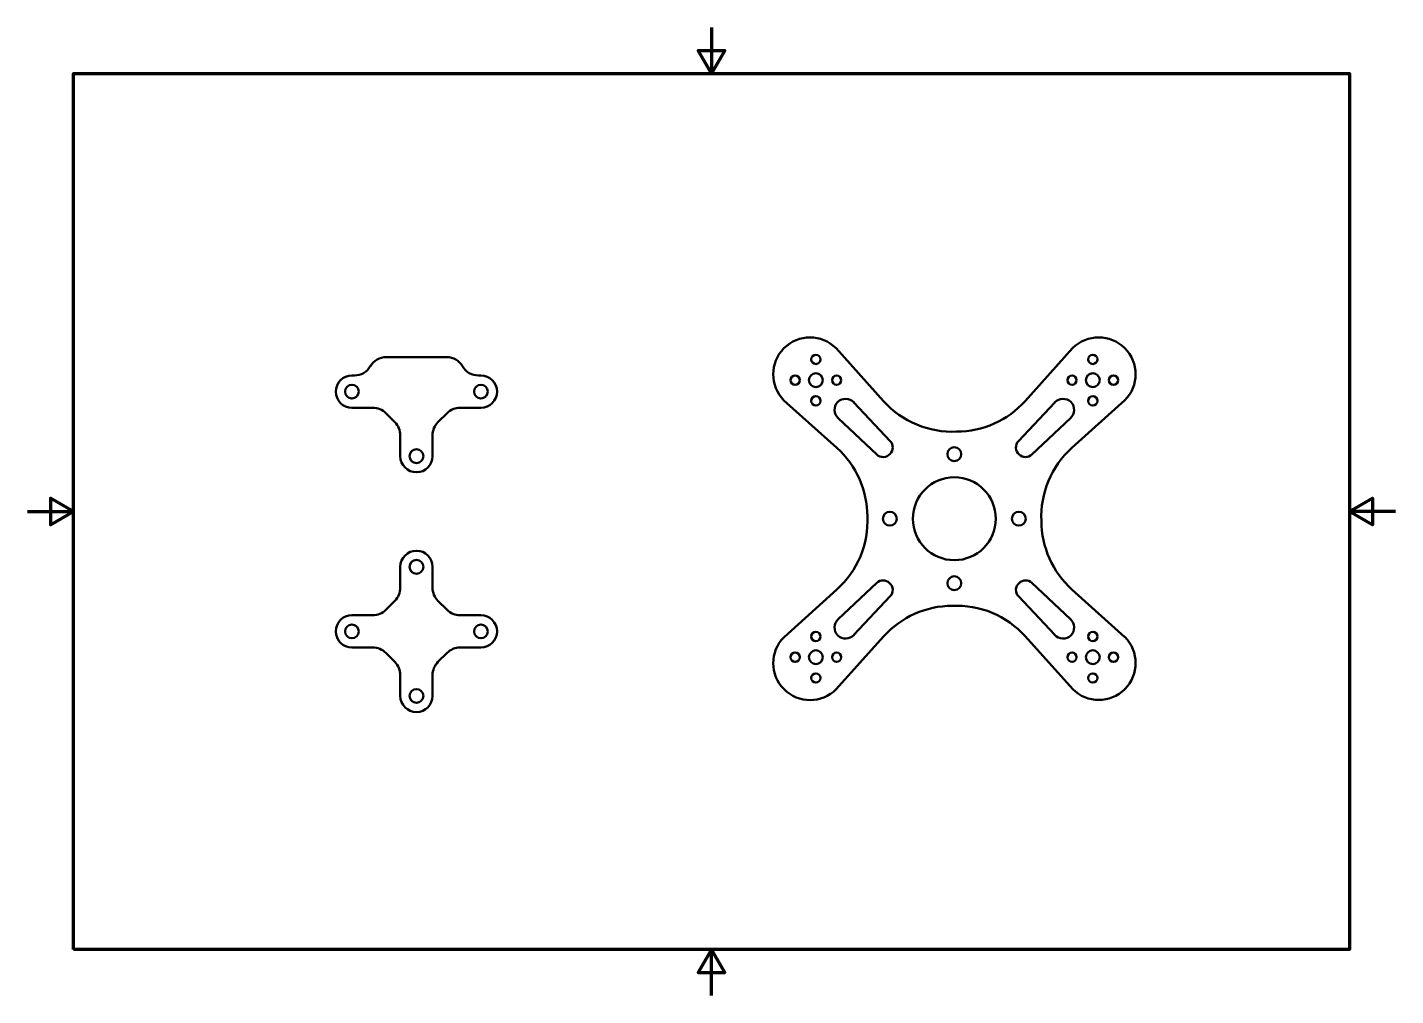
# Model space of a CAD drawing. Header units: millimetres. Extents: x 0 to 297, y 0 to 210.
import ezdxf

# ---------------------------------------------------------------- set-up
doc = ezdxf.new("R2010")
doc.units = ezdxf.units.MM
doc.layers.get('0').update_dxf_attribs({"true_color": 0xffffff})
doc.layers.add('Rahmen (ISO)', color=7, linetype='Continuous', lineweight=70, true_color=0xffffff)
doc.layers.add('Sichtbar (ISO)', color=7, linetype='Continuous', lineweight=50, true_color=0xffffff)

# ---------------------------------------------------------------- blocks, each defined once
blk = doc.blocks.new('Ränder Vorgaberahmen')
at = {"layer": 'Rahmen (ISO)', "flags": 128}
for points in [[(148.5, 210), (148.5, 200), (145.61, 205), (151.39, 205), (148.5, 200)], [(10, 10), (10, 200), (287, 200), (287, 10), (10, 10)], [(0, 105), (10, 105), (5, 107.89), (5, 102.11), (10, 105)], [(297, 105), (287, 105), (292, 107.89), (292, 102.11), (287, 105)], [(148.5, 0), (148.5, 10), (145.61, 5), (151.39, 5), (148.5, 10)]]:
    blk.add_lwpolyline(points, dxfattribs=at)

msp = doc.modelspace()

# ---------------------------------------------------------------- linework, layer by layer
at = {"layer": 'Sichtbar (ISO)'}
for p, q in [((175.54, 140.42), (185.86, 128.94)), ((216.58, 128.96), (226.89, 140.43)), ((74.98, 138.5), (74.98, 138.5)), ((91, 138.5), (77.91, 138.5)), ((93.92, 138.5), (93.92, 138.5)), ((70.98, 134.5), (70.45, 134.5)), ((98.45, 134.5), (97.92, 134.5)), ((175.7, 118.8), (164.23, 129.11)), ((179.43, 128.64), (187.3, 120.26)), ((215.12, 120.26), (222.99, 128.64)), ((238.2, 129.12), (226.72, 118.8)), ((74.98, 127.5), (70.45, 127.5)), ((79.78, 124.36), (77.81, 126.33)), ((91.1, 126.33), (89.13, 124.36)), ((98.45, 127.5), (93.92, 127.5)), ((184.39, 117.35), (176.01, 125.22)), ((226.41, 125.22), (218.04, 117.35)), ((80.95, 117), (80.95, 121.53)), ((87.95, 121.53), (87.95, 117)), ((80.95, 93), (80.95, 88.47)), ((87.95, 88.47), (87.95, 93)), ((176.01, 81.66), (184.38, 89.52)), ((218.04, 89.52), (226.41, 81.66)), ((164.24, 77.76), (175.72, 88.08)), ((187.3, 86.61), (179.43, 78.24)), ((222.99, 78.24), (215.12, 86.61)), ((226.75, 88.09), (238.21, 77.78)), ((79.78, 85.64), (77.81, 83.67)), ((91.1, 83.67), (89.13, 85.64)), ((74.98, 82.5), (70.45, 82.5)), ((98.45, 82.5), (93.92, 82.5)), ((185.86, 77.91), (175.55, 66.45)), ((226.9, 66.47), (216.59, 77.94)), ((70.45, 75.5), (74.98, 75.5)), ((77.81, 74.33), (79.78, 72.36)), ((89.13, 72.36), (91.1, 74.33)), ((93.92, 75.5), (98.45, 75.5)), ((80.95, 69.53), (80.95, 65)), ((87.95, 65), (87.95, 69.53))]:
    msp.add_line(p, q, dxfattribs=at)
for centre, radius in [((171.16, 137.99), 1), ((231.26, 137.99), 1), ((166.66, 133.49), 1), ((171.16, 133.49), 1.5), ((175.66, 133.49), 1), ((226.76, 133.49), 1), ((231.26, 133.49), 1.5), ((235.76, 133.49), 1), ((70.45, 131), 1.5), ((98.45, 131), 1.5), ((171.16, 128.99), 1), ((231.26, 128.99), 1), ((201.21, 117.44), 1.5), ((84.45, 117), 1.5), ((201.21, 103.44), 9), ((187.21, 103.44), 1.5), ((215.21, 103.44), 1.5), ((84.45, 93), 1.5), ((201.21, 89.44), 1.5), ((70.45, 79), 1.5), ((98.45, 79), 1.5), ((171.16, 77.89), 1), ((231.26, 77.89), 1), ((166.66, 73.39), 1), ((171.16, 73.39), 1.5), ((175.66, 73.39), 1), ((226.76, 73.39), 1), ((231.26, 73.39), 1.5), ((235.76, 73.39), 1), ((171.16, 68.89), 1), ((231.26, 68.89), 1), ((84.45, 65), 1.5)]:
    msp.add_circle(centre, radius, dxfattribs=at)
for centre, radius, start, end in [((169.89, 134.76), 8, 45, 225), ((232.55, 134.77), 8, 315.0057, 135), ((77.91, 134.5), 4, 90, 150), ((91, 134.5), 4, 30, 90), ((70.45, 131), 3.5, 90, 270), ((70.98, 138.5), 4, 270, 330), ((97.92, 138.5), 4, 210, 270), ((98.45, 131), 3.5, 270, 90), ((177.72, 127.04), 2.5, 136.8188, 226.7899), ((177.61, 126.93), 2.5, 43.2099, 133.1812), ((200.74, 142.31), 20, 221.9505, 272.7808), ((201.71, 142.33), 20, 270, 318.0495), ((224.81, 126.93), 2.5, 46.8214, 136.7901), ((224.7, 127.04), 2.5, 313.2101, 43.1812), ((74.98, 123.5), 4, 45, 90), ((93.92, 123.5), 4, 90, 135), ((76.95, 121.53), 4, 0, 45), ((91.95, 121.53), 4, 135, 180), ((185.84, 118.9), 2, 314.9967, 43.21), ((216.58, 118.89), 2, 136.7899, 228.5206), ((84.45, 117), 3.5, 180, 0), ((162.33, 103.92), 20, 0, 48.0495), ((185.75, 118.81), 2, 226.7899, 318.5206), ((216.67, 118.81), 2, 225, 313.2101), ((240.09, 103.92), 20, 131.9505, 182.7808), ((162.35, 102.95), 20, 311.9505, 2.7808), ((240.12, 102.97), 20, 180.0388, 228.0468), ((84.45, 93), 3.5, 0, 180), ((185.75, 88.07), 2, 45, 133.2101), ((185.84, 87.98), 2, 316.7898, 48.5239), ((216.58, 87.98), 2, 131.4794, 223.2101), ((216.67, 88.06), 2, 46.7899, 135), ((76.95, 88.47), 4, 315, 0), ((91.95, 88.47), 4, 180, 225), ((74.98, 86.5), 4, 270, 315), ((93.92, 86.5), 4, 225, 270), ((200.74, 64.54), 20, 90, 138.0495), ((201.72, 64.57), 20, 41.9505, 92.8139), ((70.45, 79), 3.5, 90, 270), ((98.45, 79), 3.5, 270, 90), ((177.72, 79.84), 2.5, 133.2101, 223.1812), ((224.7, 79.83), 2.5, 316.8188, 46.7899), ((169.9, 72.1), 8, 135.0057, 315), ((177.61, 79.95), 2.5, 226.8188, 316.7899), ((224.81, 79.95), 2.5, 223.1235, 313.1787), ((232.56, 72.13), 8, 225, 45), ((74.98, 71.5), 4, 45, 90), ((93.92, 71.5), 4, 90, 135), ((76.95, 69.53), 4, 0, 45), ((91.95, 69.53), 4, 135, 180), ((84.45, 65), 3.5, 180, 0)]:
    msp.add_arc(centre, radius, start, end, dxfattribs=at)

# ---------------------------------------------------------------- block references
msp.add_blockref('Ränder Vorgaberahmen', (0, 0))

doc.saveas('drawing.dxf')
